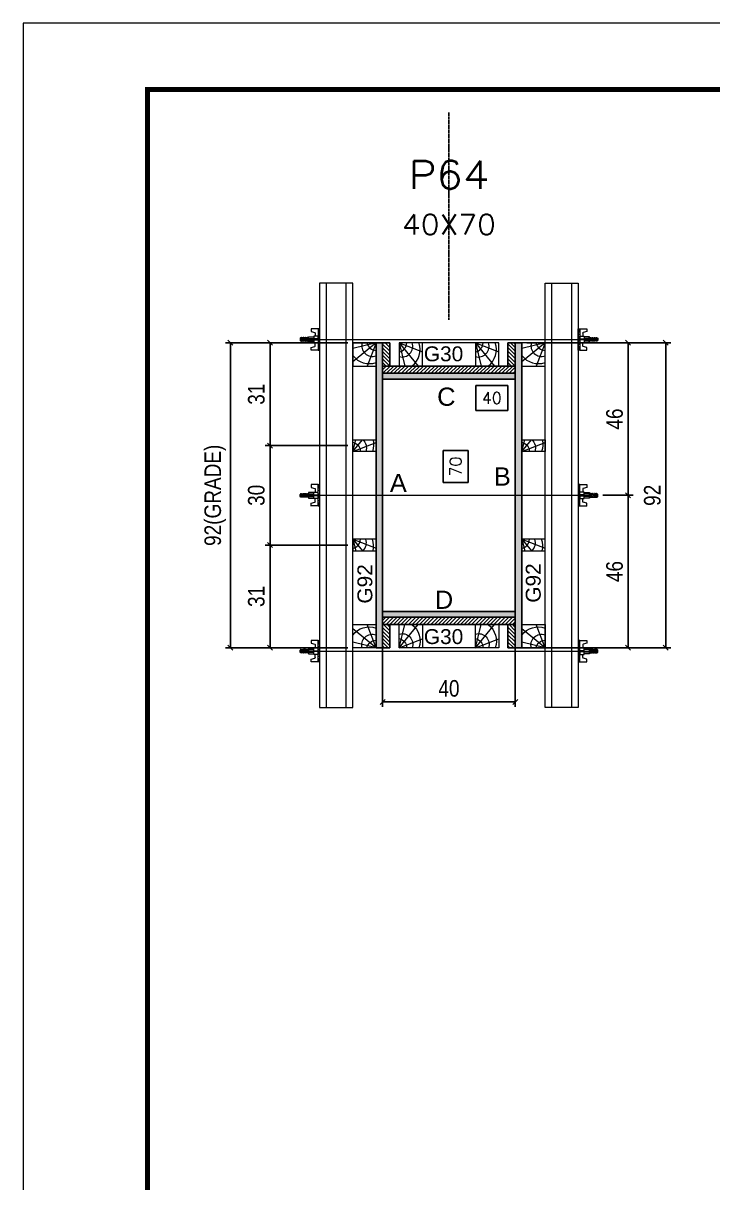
# Model space of a CAD drawing. Extents: x 2949 to 9230, y 1140 to 12527.
# Drawn here: x 2949 to 3365, y 4936 to 5635 of the extents above; entities that cross this region are included whole.
import ezdxf
from ezdxf.enums import TextEntityAlignment as Align

# ---------------------------------------------------------------- set-up
doc = ezdxf.new("R2010")
doc.units = 0
doc.linetypes.add('DASHED', pattern=[0.75, 0.5, -0.25])
doc.linetypes.add('HIDDEN', pattern=[0.375, 0.25, -0.125])
for name, color, linetype in [('CHAPA', 1, 'Continuous'), ('COTA', 241, 'Continuous'), ('MEIO_PONT', 93, 'Continuous'), ('Painéis', 200, 'Continuous'), ('SARRAFO', 251, 'Continuous'), ('Texto de Titulo', 7, 'Continuous'), ('Texto Qtd Sarr', 242, 'Continuous'), ('TEXTO_GERAL', 7, 'Continuous')]:
    doc.layers.add(name, color=color, linetype=linetype)
for name, color, linetype, lineweight in [('Folhas', 255, 'Continuous', 9), ('Hachura', 251, 'Continuous', 9), ('Madeira', 126, 'Continuous', 18), ('Perfil Metálico', 224, 'Continuous', 18), ('SARRAFO DE PRESSAO', 251, 'DASHED', 9), ('Texto Seção', 7, 'Continuous', 15)]:
    doc.layers.add(name, color=color, linetype=linetype, lineweight=lineweight)
doc.styles.add('ARIAL', font='arial.ttf')
doc.styles.add('COTA TECNICA 2X', font='techl___.ttf', dxfattribs={"height": 10})
doc.styles.add('ROMANS', font='romans.shx')
doc.styles.add('SANSSERIF', font='sas_____.pfb')
doc.dimstyles.new('SECAO PILAR', dxfattribs={"dimtxt": 10, "dimasz": 3, "dimexe": 3, "dimexo": 3, "dimgap": 3, "dimtad": 1, "dimdec": 1, "dimlfac": 0.5, "dimzin": 12, "dimdsep": 46, "dimtxsty": 'COTA TECNICA 2X', "dimblk1": 'OBLIQUE', "dimblk2": 'OBLIQUE', "dimsah": 1, "dimcen": 0.9, "dimclrd": 256, "dimclre": 256, "dimclrt": 256, "dimadec": 1, "dimazin": 3, "dimtfac": 1, "dimtdec": 1, "dimtmove": 0, "dimatfit": 3, "dimfxl": 1, "dimtolj": 1, "dimtzin": 12, "dimarcsym": 0})
doc.dimstyles.new('SECÇÃO 2', dxfattribs={"dimtxt": 7, "dimasz": 6, "dimexe": 0.18, "dimexo": 2, "dimgap": -4, "dimtad": 3, "dimdec": 1, "dimlfac": 0.5, "dimzin": 12, "dimdsep": 46, "dimtxsty": 'ROMANS', "dimblk": 'ARCHTICK', "dimcen": 0.09, "dimse1": 1, "dimse2": 1, "dimsd1": 1, "dimsd2": 1, "dimclrd": 180, "dimclre": 5, "dimclrt": 1, "dimadec": 0, "dimazin": 3, "dimtfac": 1, "dimtdec": 1, "dimtofl": 0, "dimtmove": 0, "dimatfit": 3, "dimldrblk": 'ARCHTICK', "dimfxl": 1, "dimtolj": 1, "dimtzin": 0, "dimarcsym": 0})

# ---------------------------------------------------------------- blocks, each defined once
blk = doc.blocks.new('9999999999')
at = {"layer": 'Folhas'}
blk.add_lwpolyline([(98138.98, 34190.21), (99623.98, 34190.21), (99623.98, 35240.21), (98138.98, 35240.21)], close=True, dxfattribs=at)
at = {"layer": 'Folhas', "color": 30, "const_width": 3}
blk.add_lwpolyline([(98213.98, 34230.21), (99583.98, 34230.21), (99583.98, 35200.21), (98213.98, 35200.21)], close=True, dxfattribs=at)
blk = doc.blocks.new('titulo1')
at = {"layer": 'Defpoints', "color": 252, "linetype": 'HIDDEN', "ltscale": 2}
blk.add_line((0, 0), (0, 125), dxfattribs=at)
at = {"layer": 'Defpoints', "style": 'ROMANS', "oblique": 15}
blk.add_attdef('FOLHA', text='', height=10, dxfattribs=at).set_placement((0, 15.58), align=Align.MIDDLE_CENTER)
at = {"layer": 'Texto Qtd Sarr', "color": 3, "style": 'ROMANS', "oblique": 15}
for tag, height, p in [('TITULO', 17, (0, 71.45)), ('SEÇÃO', 12, (0, 41.55))]:
    blk.add_attdef(tag, text='', height=height, dxfattribs=at).set_placement(p, align=Align.MIDDLE_CENTER)
blk = doc.blocks.new('*D744')
at = {"layer": 'COTA', "color": 180, "lineweight": -2, "transparency": 16777216}
for p, q in [((3217.34, 5377.5), (3202.34, 5377.5)), ((3202.34, 5377.5), (3202.34, 5358.16)), ((3217.34, 5358.16), (3217.34, 5377.5)), ((3202.34, 5358.16), (3217.34, 5358.16))]:
    blk.add_line(p, q, dxfattribs=at)
at = {"layer": 'Defpoints', "color": 0, "transparency": 16777216}
for p in [(3165.83, 5420.46), (3165.83, 5280.46), (3221.34, 5280.46)]:
    blk.add_point(p, dxfattribs=at)
at = {"layer": 'COTA', "color": 1, "transparency": 16777216, "insert": (3209.84, 5367.83), "char_height": 7, "attachment_point": 5, "rotation": 90, "style": 'ROMANS'}
blk.add_mtext('\\A1;70', dxfattribs=at)
blk = doc.blocks.new('_ArchTick')
at = {"color": 0, "linetype": 'ByBlock', "const_width": 0.15}
blk.add_lwpolyline([(-0.5, -0.5), (0.5, 0.5)], dxfattribs=at)
blk = doc.blocks.new('_Oblique')
at = {"color": 0, "linetype": 'ByBlock', "lineweight": -2}
blk.add_line((-0.5, -0.5), (0.5, 0.5), dxfattribs=at)
blk = doc.blocks.new('*D745')
at = {"layer": 'COTA', "lineweight": -2, "transparency": 16777216}
for p, q in [((3252.83, 5442.46), (3339.6, 5442.46)), ((3336.6, 5442.46), (3336.6, 5258.46)), ((3252.83, 5258.46), (3339.6, 5258.46))]:
    blk.add_line(p, q, dxfattribs=at)
at = {"layer": 'Defpoints', "color": 0, "transparency": 16777216}
for p in [(3249.83, 5442.46), (3249.83, 5258.46), (3336.6, 5258.46)]:
    blk.add_point(p, dxfattribs=at)
at = {"layer": 'COTA', "lineweight": -2, "transparency": 16777216, "xscale": 3, "yscale": 3, "zscale": 3}
for p, rotation in [((3336.6, 5442.46), 90), ((3336.6, 5258.46), 270)]:
    blk.add_blockref('_Oblique', p, dxfattribs=dict(at, rotation=rotation))
at = {"layer": 'COTA', "transparency": 16777216, "insert": (3328.52, 5350.46), "char_height": 10, "attachment_point": 5, "rotation": 90, "style": 'COTA TECNICA 2X'}
blk.add_mtext('\\A1;92', dxfattribs=at)
blk = doc.blocks.new('*D746')
at = {"layer": 'COTA', "lineweight": -2, "transparency": 16777216}
for p, q in [((3286.83, 5442.46), (3316.83, 5442.46)), ((3313.83, 5442.46), (3313.83, 5350.46)), ((3298.63, 5350.46), (3316.83, 5350.46))]:
    blk.add_line(p, q, dxfattribs=at)
at = {"layer": 'Defpoints', "color": 0, "transparency": 16777216}
for p in [(3283.83, 5442.46), (3295.63, 5350.46), (3313.83, 5350.46)]:
    blk.add_point(p, dxfattribs=at)
at = {"layer": 'COTA', "lineweight": -2, "transparency": 16777216, "xscale": 3, "yscale": 3, "zscale": 3}
for p, rotation in [((3313.83, 5442.46), 90), ((3313.83, 5350.46), 270)]:
    blk.add_blockref('_Oblique', p, dxfattribs=dict(at, rotation=rotation))
at = {"layer": 'COTA', "transparency": 16777216, "insert": (3305.73, 5396.46), "char_height": 10, "attachment_point": 5, "rotation": 90, "style": 'COTA TECNICA 2X'}
blk.add_mtext('\\A1;46', dxfattribs=at)
blk = doc.blocks.new('*D747')
at = {"layer": 'COTA', "lineweight": -2, "transparency": 16777216}
for p, q in [((3298.63, 5350.46), (3316.83, 5350.46)), ((3313.83, 5258.46), (3313.83, 5350.46)), ((3286.83, 5258.46), (3316.83, 5258.46))]:
    blk.add_line(p, q, dxfattribs=at)
at = {"layer": 'Defpoints', "color": 0, "transparency": 16777216}
for p in [(3295.63, 5350.46), (3313.83, 5350.46), (3283.83, 5258.46)]:
    blk.add_point(p, dxfattribs=at)
at = {"layer": 'COTA', "lineweight": -2, "transparency": 16777216, "xscale": 3, "yscale": 3, "zscale": 3}
for p, rotation in [((3313.83, 5350.46), 90), ((3313.83, 5258.46), 270)]:
    blk.add_blockref('_Oblique', p, dxfattribs=dict(at, rotation=rotation))
at = {"layer": 'COTA', "transparency": 16777216, "insert": (3305.73, 5304.46), "char_height": 10, "attachment_point": 5, "rotation": 90, "style": 'COTA TECNICA 2X'}
blk.add_mtext('\\A1;46', dxfattribs=at)
blk = doc.blocks.new('*D748')
at = {"layer": 'COTA', "color": 180, "lineweight": -2, "transparency": 16777216}
for p, q in [((3241.33, 5416.67), (3222, 5416.67)), ((3222, 5416.67), (3222, 5401.67)), ((3241.33, 5401.67), (3241.33, 5416.67)), ((3222, 5401.67), (3241.33, 5401.67))]:
    blk.add_line(p, q, dxfattribs=at)
at = {"layer": 'Defpoints', "color": 0, "transparency": 16777216}
for p in [(3165.83, 5420.46), (3245.83, 5420.46), (3245.83, 5397.67)]:
    blk.add_point(p, dxfattribs=at)
at = {"layer": 'COTA', "color": 1, "transparency": 16777216, "insert": (3231.66, 5409.17), "char_height": 7, "attachment_point": 5, "style": 'ROMANS'}
blk.add_mtext('\\A1;40', dxfattribs=at)
blk = doc.blocks.new('PONTALETE')
at = {"layer": 'Madeira'}
for q in [(2.71, 7), (7, 5.76), (7, 1.74)]:
    blk.add_line((0, 0), q, dxfattribs=at)
blk.add_lwpolyline([(0, 0), (7, 0), (7, 7), (0, 7)], close=True, dxfattribs=at)
for centre, radius, start, end in [((2.04, 0.06), 6.23, 37.2818, 109.0913), ((1.09, 0.9), 3.19, 343.603, 109.9847), ((-0.21, -0.78), 3.09, 14.6322, 86.0383)]:
    blk.add_arc(centre, radius, start, end, dxfattribs=at)
blk = doc.blocks.new('*D749')
at = {"layer": 'COTA', "lineweight": -2, "transparency": 16777216}
for p, q in [((3144.83, 5442.46), (3071.05, 5442.46)), ((3074.05, 5442.46), (3074.05, 5258.46)), ((3144.83, 5258.46), (3071.05, 5258.46))]:
    blk.add_line(p, q, dxfattribs=at)
at = {"layer": 'Defpoints', "color": 0, "transparency": 16777216}
for p in [(3147.83, 5442.46), (3074.05, 5258.46), (3147.83, 5258.46)]:
    blk.add_point(p, dxfattribs=at)
at = {"layer": 'COTA', "lineweight": -2, "transparency": 16777216, "xscale": 3, "yscale": 3, "zscale": 3}
for p, rotation in [((3074.05, 5442.46), 90), ((3074.05, 5258.46), 270)]:
    blk.add_blockref('_Oblique', p, dxfattribs=dict(at, rotation=rotation))
at = {"layer": 'COTA', "transparency": 16777216, "insert": (3064.83, 5350.46), "char_height": 10, "attachment_point": 5, "rotation": 90, "style": 'COTA TECNICA 2X'}
blk.add_mtext('\\A1;92(GRADE)', dxfattribs=at)
blk = doc.blocks.new('MEIO PONTALETE')
at = {"layer": 'Madeira'}
for q in [(2.71, 7), (3.5, 2.88), (3.5, 0.87)]:
    blk.add_line((0, 0), q, dxfattribs=at)
blk.add_lwpolyline([(0, 0), (3.5, 0), (3.5, 7), (0, 7)], close=True, dxfattribs=at)
for centre, radius, start, end in [((2.04, 0.06), 6.23, 76.4499, 109.0913), ((1.09, 0.9), 3.19, 40.9063, 109.9847), ((-0.21, -0.78), 3.09, 14.6322, 86.0383)]:
    blk.add_arc(centre, radius, start, end, dxfattribs=at)
blk = doc.blocks.new('*D750')
at = {"layer": 'COTA', "lineweight": -2, "transparency": 16777216}
for p, q in [((3144.83, 5320.46), (3094.89, 5320.46)), ((3097.89, 5320.46), (3097.89, 5258.46)), ((3144.83, 5258.46), (3094.89, 5258.46))]:
    blk.add_line(p, q, dxfattribs=at)
at = {"layer": 'Defpoints', "color": 0, "transparency": 16777216}
for p in [(3147.83, 5320.46), (3097.89, 5258.46), (3147.83, 5258.46)]:
    blk.add_point(p, dxfattribs=at)
at = {"layer": 'COTA', "lineweight": -2, "transparency": 16777216, "xscale": 3, "yscale": 3, "zscale": 3}
for p, rotation in [((3097.89, 5320.46), 90), ((3097.89, 5258.46), 270)]:
    blk.add_blockref('_Oblique', p, dxfattribs=dict(at, rotation=rotation))
at = {"layer": 'COTA', "transparency": 16777216, "insert": (3089.67, 5289.46), "char_height": 10, "attachment_point": 5, "rotation": 90, "style": 'COTA TECNICA 2X'}
blk.add_mtext('\\A1;31', dxfattribs=at)
blk = doc.blocks.new('C')
at = {"layer": 'Hachura', "color": 0}
for p, q in [((0, 3.22), (0, -3.22)), ((0.45, 3.22), (0, 3.22)), ((0.46, 3.16), (0, 3.16)), ((0.46, 3.05), (0, 3.05)), ((0.46, 2.88), (0, 2.88)), ((0, 2.75), (0, -1.16)), ((0.46, 2.65), (0, 2.65)), ((0.46, 2.23), (0, 2.23)), ((0.46, 1.51), (0, 1.51)), ((0.39, 0.49), (0.17, 0.49)), ((0.45, -3.23), (0.45, 3.22)), ((0.45, 3.22), (2.58, 3.22)), ((1.74, 0.97), (0.45, 0.97)), ((1.45, 0.1), (0.45, 0.1)), ((1.35, 1.94), (1.35, 0.96)), ((2.58, 2.39), (1.47, 2.09)), ((1.74, -0.97), (1.74, 0.97)), ((1.74, 0.97), (1.74, 0.84)), ((1.74, 0.97), (1.74, 0.84)), ((1.74, 0.84), (3.35, 0.84)), ((3.35, 0.45), (1.74, 0.45)), ((2.58, 3.22), (2.58, 2.39)), ((3.32, 0.84), (3.32, -0.84)), ((3.35, 0.84), (3.35, -0.84)), ((3.68, 0.45), (3.35, 0.45)), ((3.84, -0.52), (3.35, 0.45)), ((3.35, 0.06), (3.67, -0.57)), ((3.68, 0.45), (4.16, -0.52)), ((3.72, 0.5), (4.25, -0.57)), ((4.37, -0.55), (3.83, 0.53)), ((4.15, 0.45), (3.93, 0.45)), ((4.42, -0.52), (3.93, 0.45)), ((4.15, 0.45), (4.26, 0.45)), ((4.26, 0.45), (4.74, -0.52)), ((4.3, 0.5), (4.83, -0.57)), ((4.95, -0.55), (4.41, 0.53)), ((4.51, 0.45), (4.84, 0.45)), ((5, -0.52), (4.51, 0.45)), ((4.84, 0.45), (5.32, -0.52)), ((4.88, 0.5), (5.41, -0.57)), ((5.53, -0.55), (4.99, 0.53)), ((5.58, -0.52), (5.09, 0.45)), ((5.42, 0.45), (5.09, 0.45)), ((5.58, -0.52), (5.09, 0.45)), ((5.42, 0.45), (5.74, -0.19)), ((5.46, 0.5), (5.74, -0.07)), ((5.74, 0.19), (5.57, 0.53)), ((5.74, 0.32), (5.68, 0.45)), ((5.68, 0.45), (5.74, 0.45)), ((5.74, 0.45), (5.9, 0.29)), ((5.74, 0.45), (5.74, -0.52)), ((5.9, -0.36), (5.9, 0.29)), ((0.45, 0), (0, 0)), ((0.46, -1.52), (0, -1.52)), ((0.46, -2.23), (0, -2.23)), ((0.46, -2.65), (0, -2.65)), ((0.46, -2.88), (0, -2.88)), ((0.46, -3.05), (0, -3.05)), ((0.46, -3.16), (0, -3.16)), ((0, -3.22), (2.57, -3.22)), ((0.08, -0.48), (0.29, -0.48)), ((0.29, -0.48), (0.4, -0.48)), ((0.45, 0), (0.45, -0.97)), ((0.45, -0.16), (1.45, -0.16)), ((0.45, -0.65), (0.45, -0.32)), ((0.45, -3.23), (0.45, -0.65)), ((0.45, -0.97), (1.74, -0.97)), ((1.35, -1.94), (1.35, -0.97)), ((2.58, -2.39), (1.47, -2.1)), ((3.35, -0.32), (1.74, -0.32)), ((3.35, -0.84), (1.74, -0.84)), ((2.58, -3.23), (2.58, -2.39)), ((3.35, -0.07), (3.58, -0.52)), ((3.35, -0.52), (3.58, -0.52)), ((3.84, -0.52), (4.16, -0.52)), ((4.42, -0.52), (4.74, -0.52)), ((4.63, -0.52), (4.74, -0.52)), ((5, -0.52), (5.32, -0.52)), ((5.58, -0.52), (5.74, -0.52)), ((5.74, -0.52), (5.9, -0.36)), ((5.74, -0.52), (5.74, -0.52))]:
    blk.add_line(p, q, dxfattribs=at)
for centre, radius, start, end in [((1.52, 1.94), 0.161, 104.7436, 180), ((1.44, -0.03), 0.129, 272.695, 87.305), ((3.81, 0.39), 0.143, 25.5688, 154.4312), ((4.39, 0.39), 0.143, 25.5688, 154.4312), ((4.97, 0.39), 0.143, 25.5688, 154.4312), ((5.55, 0.39), 0.143, 25.5688, 154.4312), ((0.17, -0.37), 0.174, 221.744, 317.8592), ((1.52, -1.94), 0.161, 180, 255.2564), ((3.71, -0.4), 0.174, 222.1408, 318.256), ((4.29, -0.4), 0.174, 222.1408, 318.256), ((4.87, -0.4), 0.174, 222.1408, 318.256), ((5.45, -0.4), 0.174, 222.1408, 318.256), ((5.61, -0.4), 0.174, 317.8592, 318.256)]:
    blk.add_arc(centre, radius, start, end, dxfattribs=at)
blk = doc.blocks.new('*D725')
at = {"layer": 'COTA', "lineweight": -2, "transparency": 16777216}
for p, q in [((3144.83, 5442.46), (3094.89, 5442.46)), ((3097.89, 5442.46), (3097.89, 5380.46)), ((3144.83, 5380.46), (3094.89, 5380.46))]:
    blk.add_line(p, q, dxfattribs=at)
at = {"layer": 'Defpoints', "color": 0, "transparency": 16777216}
for p in [(3147.83, 5442.46), (3097.89, 5380.46), (3147.83, 5380.46)]:
    blk.add_point(p, dxfattribs=at)
at = {"layer": 'COTA', "lineweight": -2, "transparency": 16777216, "xscale": 3, "yscale": 3, "zscale": 3}
for p, rotation in [((3097.89, 5442.46), 90), ((3097.89, 5380.46), 270)]:
    blk.add_blockref('_Oblique', p, dxfattribs=dict(at, rotation=rotation))
at = {"layer": 'COTA', "transparency": 16777216, "insert": (3089.67, 5411.46), "char_height": 10, "attachment_point": 5, "rotation": 90, "style": 'COTA TECNICA 2X'}
blk.add_mtext('\\A1;31', dxfattribs=at)
blk = doc.blocks.new('*D726')
at = {"layer": 'COTA', "lineweight": -2, "transparency": 16777216}
for p, q in [((3144.83, 5380.46), (3094.89, 5380.46)), ((3097.89, 5380.46), (3097.89, 5320.46)), ((3144.83, 5320.46), (3094.89, 5320.46))]:
    blk.add_line(p, q, dxfattribs=at)
at = {"layer": 'Defpoints', "color": 0, "transparency": 16777216}
for p in [(3147.83, 5380.46), (3097.89, 5320.46), (3147.83, 5320.46)]:
    blk.add_point(p, dxfattribs=at)
at = {"layer": 'COTA', "lineweight": -2, "transparency": 16777216, "xscale": 3, "yscale": 3, "zscale": 3}
for p, rotation in [((3097.89, 5380.46), 90), ((3097.89, 5320.46), 270)]:
    blk.add_blockref('_Oblique', p, dxfattribs=dict(at, rotation=rotation))
at = {"layer": 'COTA', "transparency": 16777216, "insert": (3089.67, 5350.46), "char_height": 10, "attachment_point": 5, "rotation": 90, "style": 'COTA TECNICA 2X'}
blk.add_mtext('\\A1;30', dxfattribs=at)
blk = doc.blocks.new('*D1018')
at = {"layer": 'COTA', "lineweight": -2, "transparency": 16777216}
for p, q in [((3165.83, 5273.86), (3165.83, 5222.82)), ((3245.83, 5273.86), (3245.83, 5222.82)), ((3165.83, 5225.82), (3245.83, 5225.82))]:
    blk.add_line(p, q, dxfattribs=at)
at = {"layer": 'Defpoints', "color": 0, "transparency": 16777216}
for p in [(3165.83, 5276.86), (3245.83, 5276.86), (3245.83, 5225.82)]:
    blk.add_point(p, dxfattribs=at)
at = {"layer": 'COTA', "lineweight": -2, "transparency": 16777216, "xscale": 3, "yscale": 3, "zscale": 3, "rotation": 180}
blk.add_blockref('_Oblique', (3165.83, 5225.82), dxfattribs=at)
at = {"layer": 'COTA', "lineweight": -2, "transparency": 16777216, "xscale": 3, "yscale": 3, "zscale": 3}
blk.add_blockref('_Oblique', (3245.83, 5225.82), dxfattribs=at)
at = {"layer": 'COTA', "transparency": 16777216, "insert": (3205.83, 5233.93), "char_height": 10, "attachment_point": 5, "style": 'COTA TECNICA 2X'}
blk.add_mtext('\\A1;40', dxfattribs=at)

msp = doc.modelspace()

# ---------------------------------------------------------------- hatches: boundary and pattern name
at = {"layer": 'Hachura'}
h = msp.add_hatch(color=256, dxfattribs=at)
h.dxf.hatch_style = 1
h.paths.add_polyline_path([(3165.83, 5258.46), (3161.83, 5258.46), (3161.83, 5442.46), (3165.83, 5442.46)])
h = msp.add_hatch(color=256, dxfattribs=at)
h.dxf.hatch_style = 1
h.paths.add_polyline_path([(3165.83, 5258.46), (3161.83, 5258.46), (3161.83, 5442.46), (3165.83, 5442.46)])
h = msp.add_hatch(dxfattribs=at)
h.set_pattern_fill('ANSI31', color=256, scale=0.5, angle=90, style=0)
h.set_pattern_definition([(135, (-19725.5793, 14566.414), (-1.12253202, -1.12253202), [])])
h.paths.add_polyline_path([(3165.83, 5428.46), (3170.23, 5428.46), (3170.23, 5442.46), (3165.83, 5442.46)])
h = msp.add_hatch(dxfattribs=at)
h.set_pattern_fill('ANSI31', color=256, scale=0.5, angle=90, style=0)
h.set_pattern_definition([(135, (-19683.5793, 14566.414), (-1.12253202, -1.12253202), [])])
h.paths.add_polyline_path([(3245.83, 5428.46), (3241.43, 5428.46), (3241.43, 5442.46), (3245.83, 5442.46)])
h = msp.add_hatch(color=256, dxfattribs=at)
h.dxf.hatch_style = 1
h.paths.add_polyline_path([(3245.83, 5258.46), (3249.83, 5258.46), (3249.83, 5442.46), (3245.83, 5442.46)])
h = msp.add_hatch(color=256, dxfattribs=at)
h.dxf.hatch_style = 1
h.paths.add_polyline_path([(3245.83, 5258.46), (3249.83, 5258.46), (3249.83, 5442.46), (3245.83, 5442.46)])
h = msp.add_hatch(dxfattribs=at)
h.set_pattern_fill('ANSI31', color=256, scale=0.5, style=0)
h.set_pattern_definition([(45, (12339.7807, 28353.4703), (-1.12253202, 1.12253202), [])])
h.paths.add_polyline_path([(3245.83, 5424.06), (3245.83, 5428.46), (3165.83, 5428.46), (3165.83, 5424.06)])
h = msp.add_hatch(color=256, dxfattribs=at)
h.dxf.hatch_style = 1
h.paths.add_polyline_path([(3165.83, 5424.06), (3165.83, 5420.46), (3245.83, 5420.46), (3245.83, 5424.06)])
h = msp.add_hatch(color=256, dxfattribs=at)
h.dxf.hatch_style = 1
h.paths.add_polyline_path([(3165.83, 5424.06), (3165.83, 5420.46), (3245.83, 5420.46), (3245.83, 5424.06)])
h = msp.add_hatch(color=256, dxfattribs=at)
h.dxf.hatch_style = 1
h.paths.add_polyline_path([(3165.83, 5280.46), (3165.83, 5276.86), (3245.83, 5276.86), (3245.83, 5280.46)])
h = msp.add_hatch(color=256, dxfattribs=at)
h.dxf.hatch_style = 1
h.paths.add_polyline_path([(3165.83, 5280.46), (3165.83, 5276.86), (3245.83, 5276.86), (3245.83, 5280.46)])
h = msp.add_hatch(dxfattribs=at)
h.set_pattern_fill('ANSI31', color=256, scale=0.5, style=0)
h.set_pattern_definition([(45, (12339.7807, 28379.4703), (-1.12253202, 1.12253202), [])])
h.paths.add_polyline_path([(3245.83, 5276.86), (3245.83, 5272.46), (3165.83, 5272.46), (3165.83, 5276.86)])
h = msp.add_hatch(dxfattribs=at)
h.set_pattern_fill('ANSI31', color=256, scale=0.5, angle=90, style=0)
h.set_pattern_definition([(135, (-19725.5793, 14761.414), (-1.12253202, -1.12253202), [])])
h.paths.add_polyline_path([(3165.83, 5272.46), (3170.23, 5272.46), (3170.23, 5258.46), (3165.83, 5258.46)])
h = msp.add_hatch(dxfattribs=at)
h.set_pattern_fill('ANSI31', color=256, scale=0.5, angle=90, style=0)
h.set_pattern_definition([(135, (-19683.5793, 14761.414), (-1.12253202, -1.12253202), [])])
h.paths.add_polyline_path([(3245.83, 5272.46), (3241.43, 5272.46), (3241.43, 5258.46), (3245.83, 5258.46)])

# ---------------------------------------------------------------- linework, layer by layer
at = {"layer": 'CHAPA'}
for points in [[(3165.83, 5258.46), (3161.83, 5258.46), (3161.83, 5442.46), (3165.83, 5442.46)], [(3165.83, 5258.46), (3161.83, 5258.46), (3161.83, 5442.46), (3165.83, 5442.46)], [(3245.83, 5258.46), (3249.83, 5258.46), (3249.83, 5442.46), (3245.83, 5442.46)], [(3245.83, 5258.46), (3249.83, 5258.46), (3249.83, 5442.46), (3245.83, 5442.46)], [(3165.83, 5424.06), (3165.83, 5420.46), (3245.83, 5420.46), (3245.83, 5424.06)], [(3165.83, 5424.06), (3165.83, 5420.46), (3245.83, 5420.46), (3245.83, 5424.06)], [(3165.83, 5280.46), (3165.83, 5276.86), (3245.83, 5276.86), (3245.83, 5280.46)], [(3165.83, 5280.46), (3165.83, 5276.86), (3245.83, 5276.86), (3245.83, 5280.46)]]:
    msp.add_lwpolyline(points, close=True, dxfattribs=at)
at = {"layer": 'Hachura'}
for p, q in [((3117.03, 5444.46), (3290.83, 5444.47)), ((3117.03, 5350.46), (3290.83, 5350.45)), ((3117.03, 5256.46), (3290.83, 5256.45))]:
    msp.add_line(p, q, dxfattribs=at)
at = {"layer": 'Madeira'}
for points in [[(3161.83, 5258.46), (3147.83, 5258.46), (3147.83, 5442.46), (3161.83, 5442.46)], [(3175.83, 5442.46), (3175.83, 5428.46), (3235.83, 5428.46), (3235.83, 5442.46)], [(3249.83, 5258.46), (3263.83, 5258.46), (3263.83, 5442.46), (3249.83, 5442.46)], [(3175.83, 5258.46), (3175.83, 5272.46), (3235.83, 5272.46), (3235.83, 5258.46)]]:
    msp.add_lwpolyline(points, close=True, dxfattribs=at)
at = {"layer": 'Painéis'}
msp.add_lwpolyline([(3245.83, 5420.46), (3165.83, 5420.46), (3165.83, 5280.46), (3245.83, 5280.46)], close=True, dxfattribs=at)
at = {"layer": 'Perfil Metálico'}
for points in [[(3127.83, 5222.46), (3147.83, 5222.46), (3147.83, 5478.46), (3127.83, 5478.46)], [(3143.83, 5478.46), (3131.83, 5478.46), (3131.83, 5222.46), (3143.83, 5222.46)], [(3283.83, 5222.46), (3263.83, 5222.46), (3263.83, 5478.46), (3283.83, 5478.46)], [(3267.83, 5478.46), (3279.83, 5478.46), (3279.83, 5222.46), (3267.83, 5222.46)]]:
    msp.add_lwpolyline(points, close=True, dxfattribs=at)
at = {"layer": 'SARRAFO'}
for points in [[(3170.23, 5442.46), (3170.23, 5428.46), (3165.83, 5428.46), (3165.83, 5442.46)], [(3241.43, 5442.46), (3241.43, 5428.46), (3245.83, 5428.46), (3245.83, 5442.46)], [(3165.83, 5428.46), (3245.83, 5428.46), (3245.83, 5424.06), (3165.83, 5424.06)], [(3165.83, 5272.46), (3245.83, 5272.46), (3245.83, 5276.86), (3165.83, 5276.86)], [(3170.23, 5258.46), (3170.23, 5272.46), (3165.83, 5272.46), (3165.83, 5258.46)], [(3241.43, 5258.46), (3241.43, 5272.46), (3245.83, 5272.46), (3245.83, 5258.46)]]:
    msp.add_lwpolyline(points, close=True, dxfattribs=at)

# ---------------------------------------------------------------- block references
at = {"layer": 'Hachura', "linetype": 'Continuous', "yscale": 2, "zscale": 2, "rotation": 180}
for p, xscale in [((3127.83, 5444.46), 2), ((3283.83, 5444.46), -2)]:
    msp.add_blockref('C', p, dxfattribs=dict(at, xscale=xscale))
at = {"layer": 'Hachura', "linetype": 'Continuous', "yscale": 2, "zscale": 2}
for p, xscale in [((3127.83, 5350.46), -2), ((3283.83, 5350.46), 2), ((3127.83, 5256.46), -2), ((3283.83, 5256.46), 2)]:
    msp.add_blockref('C', p, dxfattribs=dict(at, xscale=xscale))
at = {"layer": 'MEIO_PONT'}
for name, p, xscale, yscale, zscale, rotation in [('PONTALETE', (3161.83, 5442.46), 2, 2, 2, 180), ('PONTALETE', (3175.83, 5442.46), 2, 2, 2, 270), ('PONTALETE', (3221.83, 5442.46), 2, 2, 2, 270), ('PONTALETE', (3263.83, 5442.46), 2, 2, 2, 180), ('MEIO PONTALETE', (3147.83, 5376.96), -1.999999997962732, 1.999999997962732, 1.999999997962732, 270), ('MEIO PONTALETE', (3249.83, 5376.96), -1.999999997962732, 1.999999997962732, 1.999999997962732, 270), ('MEIO PONTALETE', (3147.83, 5323.96), 1.999999997962732, 1.999999997962732, 1.999999997962732, 270), ('MEIO PONTALETE', (3249.83, 5323.96), 1.999999997962732, 1.999999997962732, 1.999999997962732, 270), ('PONTALETE', (3175.83, 5258.46), -2, 2, 2, 270), ('PONTALETE', (3221.83, 5258.46), -2, 2, 2, 270)]:
    msp.add_blockref(name, p, dxfattribs=dict(at, xscale=xscale, yscale=yscale, zscale=zscale, rotation=rotation))
at = {"layer": 'MEIO_PONT', "xscale": -2, "yscale": 2, "zscale": 2}
for p in [(3161.83, 5258.46), (3263.83, 5258.46)]:
    msp.add_blockref('PONTALETE', p, dxfattribs=at)
at = {"layer": 'SARRAFO DE PRESSAO', "color": 6, "linetype": 'ByBlock'}
msp.add_blockref('9999999999', (-95189.94, -29604.92), dxfattribs=at)
at = {"layer": 'Texto Seção'}
ref = msp.add_blockref('titulo1', (3205.83, 5456.34), dxfattribs=at)
ref.add_attrib('TITULO', 'P64', dxfattribs={"layer": 'Texto de Titulo', "color": 7, "height": 17, "style": 'ROMANS', "width": 1.1}).set_placement((3205.83, 5543.84), align=Align.MIDDLE_CENTER)
ref.add_attrib('SEÇÃO', '40X70', dxfattribs={"layer": 'Texto de Titulo', "color": 7, "height": 12, "style": 'ROMANS', "width": 1.1}).set_placement((3205.83, 5513.84), align=Align.MIDDLE_CENTER)

# ---------------------------------------------------------------- texts
at = {"layer": 'TEXTO_GERAL', "style": 'ARIAL'}
for s, p in [('C', (3204.24, 5409.96)), ('B', (3238, 5361.82)), ('A', (3175.29, 5357.91)), ('D', (3202.83, 5287.46))]:
    msp.add_text(s, height=11, dxfattribs=at).set_placement(p, align=Align.MIDDLE_CENTER)
at = {"layer": 'TEXTO_GERAL', "color": 0, "linetype": 'Continuous', "style": 'SANSSERIF'}
for p in [(3155.1, 5285.13), (3256.66, 5285.67)]:
    msp.add_text('G92', height=9, rotation=90, dxfattribs=at).set_placement(p, align=Align.MIDDLE_LEFT)
at = {"layer": 'TEXTO_GERAL', "color": 0, "linetype": 'Continuous', "char_height": 9, "width": 285.3299, "style": 'SANSSERIF'}
for insert, attachment_point in [((3190.68, 5440.32), 1), ((3190.68, 5260.6), 7)]:
    msp.add_mtext('G30', dxfattribs=dict(at, insert=insert, attachment_point=attachment_point))

# ---------------------------------------------------------------- dimensions: what is measured, and where the dimension line sits
at = {"layer": 'COTA'}
dim = msp.add_linear_dim(base=(3074.05, 5258.46), p1=(3147.83, 5442.46), p2=(3147.83, 5258.46), angle=270, text='<>(GRADE)', dimstyle='SECAO PILAR', dxfattribs=at)
dim.commit()
dim.dimension.update_dxf_attribs({"geometry": '*D749', "text_midpoint": (3064.83, 5350.46)})
for base, p1, p2, angle, picture, middle in [((3097.89, 5380.46), (3147.83, 5442.46), (3147.83, 5380.46), 270, '*D725', (3089.67, 5411.46)), ((3336.6, 5258.46), (3249.83, 5442.46), (3249.83, 5258.46), 270, '*D745', (3328.52, 5350.46)), ((3313.83, 5350.46), (3283.83, 5442.46), (3295.63, 5350.46), 270, '*D746', (3305.73, 5396.46)), ((3097.89, 5320.46), (3147.83, 5380.46), (3147.83, 5320.46), 270, '*D726', (3089.67, 5350.46)), ((3313.83, 5350.46), (3283.83, 5258.46), (3295.63, 5350.46), 90, '*D747', (3305.73, 5304.46)), ((3097.89, 5258.46), (3147.83, 5320.46), (3147.83, 5258.46), 270, '*D750', (3089.67, 5289.46))]:
    dim = msp.add_linear_dim(base=base, p1=p1, p2=p2, angle=angle, dimstyle='SECAO PILAR', dxfattribs=at)
    dim.commit()
    dim.dimension.update_dxf_attribs({"geometry": picture, "text_midpoint": middle})
dim = msp.add_linear_dim(base=(3221.34, 5280.46), p1=(3165.83, 5420.46), p2=(3165.83, 5280.46), angle=270, dimstyle='SECÇÃO 2', dxfattribs=at)
dim.commit()
dim.dimension.update_dxf_attribs({"geometry": '*D744', "text_midpoint": (3221.34, 5367.83), "dimtype": 160})
dim = msp.add_linear_dim(base=(3245.83, 5397.67), p1=(3165.83, 5420.46), p2=(3245.83, 5420.46), dimstyle='SECÇÃO 2', dxfattribs=at)
dim.commit()
dim.dimension.update_dxf_attribs({"geometry": '*D748', "text_midpoint": (3231.66, 5397.67), "dimtype": 160})
dim = msp.add_linear_dim(base=(3245.83, 5225.82), p1=(3165.83, 5276.86), p2=(3245.83, 5276.86), dimstyle='SECAO PILAR', dxfattribs=at)
dim.commit()
dim.dimension.update_dxf_attribs({"geometry": '*D1018', "text_midpoint": (3205.83, 5233.93)})

doc.saveas('drawing.dxf')
